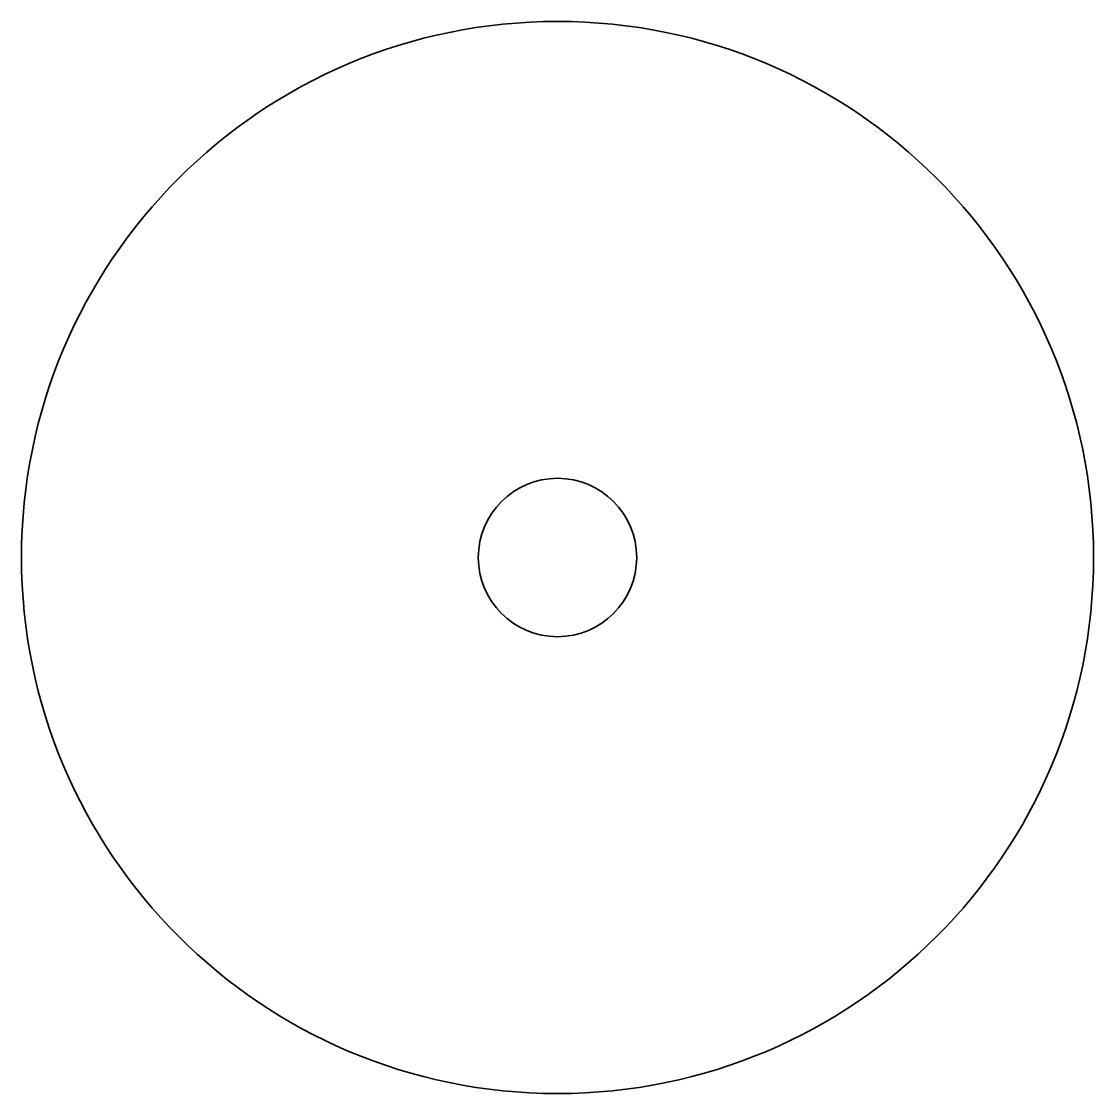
# Model space of a CAD drawing. Header units: millimetres. Extents: x 1.4 to 14.6, y -14.6 to -1.4.
import ezdxf

# ---------------------------------------------------------------- set-up
doc = ezdxf.new("R2010")
doc.units = ezdxf.units.MM
doc.header["$MEASUREMENT"] = 0
doc.layers.add('Layer 1', color=7, linetype='Continuous')

# ---------------------------------------------------------------- blocks, each defined once
blk = doc.blocks.new('block 3')
at = {"layer": 'Layer 1', "color": 250, "lineweight": 35, "true_color": 0x1c1c1b}
for points in [[(14.6, -8), (14.6, -11.637), (11.653, -14.6), (8, -14.6), (4.355, -14.6), (1.4, -11.637), (1.4, -8), (1.4, -4.355), (4.355, -1.4), (8, -1.4), (11.653, -1.4), (14.6, -4.355), (14.6, -8)], [(8.975, -8), (8.975, -8.537), (8.54, -8.975), (8, -8.975), (7.462, -8.975), (7.025, -8.537), (7.025, -8), (7.025, -7.462), (7.462, -7.025), (8, -7.025), (8.54, -7.025), (8.975, -7.462), (8.975, -8)]]:
    blk.add_open_spline(points, degree=3, knots=[0, 0, 0, 0, 1, 1, 1, 2, 2, 2, 3, 3, 3, 4, 4, 4, 4], dxfattribs=at)
blk = doc.blocks.new('block 2')
at = {"layer": 'Layer 1'}
blk.add_blockref('block 3', (0, 0), dxfattribs=at)

msp = doc.modelspace()

# ---------------------------------------------------------------- block references
at = {"layer": 'Layer 1'}
msp.add_blockref('block 2', (0, 0), dxfattribs=at)

doc.saveas('drawing.dxf')
